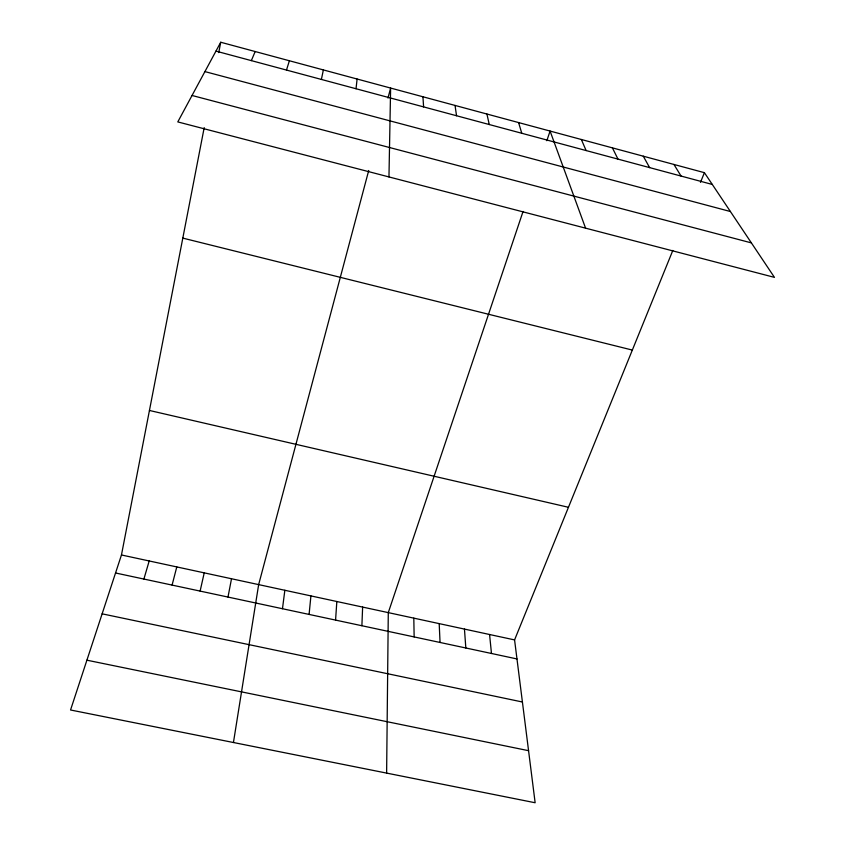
<?xml version="1.0" encoding="UTF-8"?>
<svg xmlns="http://www.w3.org/2000/svg" width="845" height="845" viewBox="0 0 845 845"><rect width="100%" height="100%" fill="white"/><g stroke="black" fill="none" stroke-linecap="round" stroke-linejoin="round"><path stroke-width="1.27" d="M386.619 773.101L388.288 612.625L523.076 211.408M388.964 176.932L390.622 88.06L387.971 98.041M361.892 625.733L362.632 607.08M335.571 620.093L336.838 601.513M309.09 614.431L310.918 595.905M356.03 88.746L357.108 79.029M282.473 608.727L284.849 590.275M233.442 742.512L258.654 584.613L368.716 170.5M672.821 250.437L514.573 639.908L535.138 802.75L70.547 709.99L121.458 554.975L204.205 127.616M218.728 52.591L220.735 42.25L704.413 172.676L774.453 277.371L177.788 121.912L220.735 42.25M227.992 597.056L231.509 578.751M321.385 79.441L323.371 69.924M200.117 591.088L204.226 572.857M172.084 585.089L176.785 566.932M143.893 579.047L149.195 560.964M286.487 70.061L289.391 60.766M546.831 140.714L550.074 131.059L585.574 228.161M700.473 182.372L704.413 172.676M251.345 60.618L255.179 51.534M86.898 660.188L528.569 750.687M102.129 613.829L522.421 702.005M115.543 572.984L516.982 658.942M121.458 554.975L514.573 639.908M149.438 410.469L568.463 507.285M182.805 238.11L632.335 350.073M192.037 95.474L751.395 242.895M204.912 71.593L730.407 211.525M215.95 51.112L712.293 184.453M673.94 164.458L681.059 176.056M643.277 156.188L649.625 167.616M612.403 147.864L617.98 159.113M581.339 139.488L586.124 150.558M518.598 122.567L521.766 133.267M486.921 114.033L489.266 124.542M455.032 105.435L456.543 115.744M489.572 634.51L491.473 653.481M464.454 629.081L465.827 647.988M422.933 96.774L423.599 106.903M439.189 623.621L440.055 642.475M413.807 618.139L414.145 636.919"/></g></svg>
